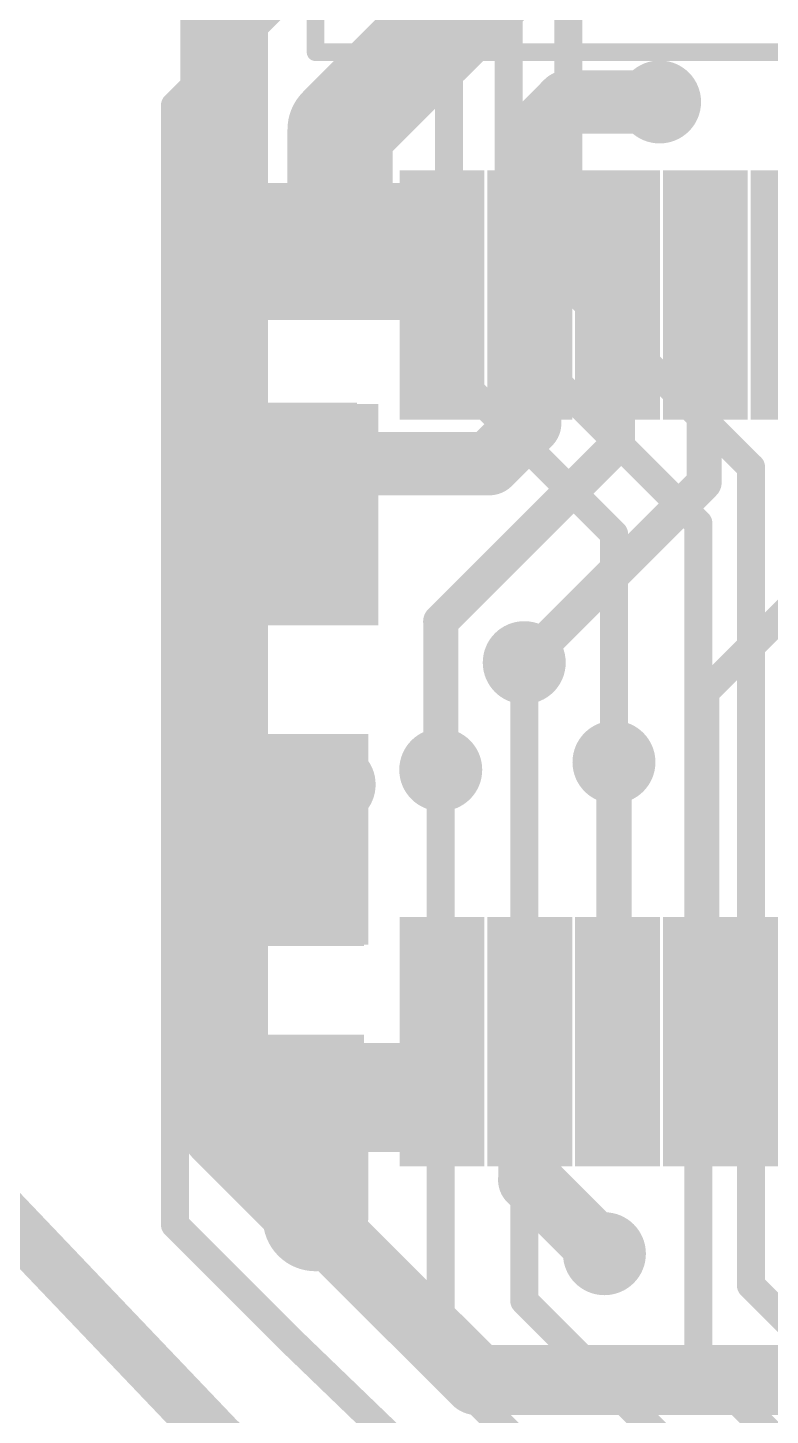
# Model space of a CAD drawing. Header units: millimetres. Extents: x -35.7 to 35.7, y -3.2 to 68.2.
# Drawn here: x -25.88 to -20.51, y 6.98 to 17.02 of the extents above; entities that cross this region are included whole.
import ezdxf

# ---------------------------------------------------------------- set-up
doc = ezdxf.new("R2010")
doc.units = ezdxf.units.MM
for name, color, linetype in [('BottomLayer', 5, 'Continuous'), ('BottomPaste', 16, 'Continuous'), ('BottomSolder', 6, 'Continuous'), ('Mechanical2', 216, 'Continuous'), ('TopLayer', 1, 'Continuous'), ('TopOverlay', 2, 'Continuous'), ('TopSolder', 216, 'Continuous'), ('ViaHoleLayer', 16, 'Continuous')]:
    doc.layers.add(name, color=color, linetype=linetype)

# ---------------------------------------------------------------- blocks, each defined once
blk = doc.blocks.new('CAP_0603_B_10')
at = {"layer": 'BottomLayer'}
for points in [[(-1.143, -0.445), (-1.143, 0.445), (-0.381, 0.445), (-0.381, -0.445)], [(0.381, -0.445), (0.381, 0.445), (1.143, 0.445), (1.143, -0.445)]]:
    blk.add_hatch(color=5, dxfattribs=at).paths.add_polyline_path(points)
at = {"layer": 'BottomPaste'}
for points in [[(-1.143, -0.445), (-1.143, 0.445), (-0.381, 0.445), (-0.381, -0.445)], [(0.381, -0.445), (0.381, 0.445), (1.143, 0.445), (1.143, -0.445)]]:
    blk.add_hatch(color=16, dxfattribs=at).paths.add_polyline_path(points)
at = {"layer": 'BottomSolder'}
for points in [[(-1.203, -0.504), (-1.203, 0.504), (-0.321, 0.504), (-0.321, -0.504)], [(0.321, -0.504), (0.321, 0.504), (1.203, 0.504), (1.203, -0.504)]]:
    blk.add_hatch(color=6, dxfattribs=at).paths.add_polyline_path(points)
blk = doc.blocks.new('16_SSOP_B_40')
at = {"layer": 'BottomLayer'}
for points in [[(-0.8, 4.65), (0.8, 4.65), (0.8, 4.24), (-0.8, 4.24)], [(4.6, 4.65), (6.2, 4.65), (6.2, 4.24), (4.6, 4.24)], [(-0.8, 4.015), (0.8, 4.015), (0.8, 3.605), (-0.8, 3.605)], [(4.6, 4.015), (6.2, 4.015), (6.2, 3.605), (4.6, 3.605)], [(-0.8, 3.38), (0.8, 3.38), (0.8, 2.97), (-0.8, 2.97)], [(4.6, 3.38), (6.2, 3.38), (6.2, 2.97), (4.6, 2.97)], [(-0.8, 2.745), (0.8, 2.745), (0.8, 2.335), (-0.8, 2.335)], [(4.6, 2.745), (6.2, 2.745), (6.2, 2.335), (4.6, 2.335)], [(-0.8, 2.11), (0.8, 2.11), (0.8, 1.7), (-0.8, 1.7)], [(4.6, 2.11), (6.2, 2.11), (6.2, 1.7), (4.6, 1.7)], [(-0.8, 1.475), (0.8, 1.475), (0.8, 1.065), (-0.8, 1.065)], [(4.6, 1.475), (6.2, 1.475), (6.2, 1.065), (4.6, 1.065)], [(-0.8, 0.84), (0.8, 0.84), (0.8, 0.43), (-0.8, 0.43)], [(4.6, 0.84), (6.2, 0.84), (6.2, 0.43), (4.6, 0.43)], [(-0.8, 0.205), (0.8, 0.205), (0.8, -0.205), (-0.8, -0.205)], [(4.6, 0.205), (6.2, 0.205), (6.2, -0.205), (4.6, -0.205)]]:
    blk.add_hatch(color=5, dxfattribs=at).paths.add_polyline_path(points)
at = {"layer": 'BottomPaste'}
for points in [[(-0.8, 4.65), (0.8, 4.65), (0.8, 4.24), (-0.8, 4.24)], [(4.6, 4.65), (6.2, 4.65), (6.2, 4.24), (4.6, 4.24)], [(-0.8, 4.015), (0.8, 4.015), (0.8, 3.605), (-0.8, 3.605)], [(4.6, 4.015), (6.2, 4.015), (6.2, 3.605), (4.6, 3.605)], [(-0.8, 3.38), (0.8, 3.38), (0.8, 2.97), (-0.8, 2.97)], [(4.6, 3.38), (6.2, 3.38), (6.2, 2.97), (4.6, 2.97)], [(-0.8, 2.745), (0.8, 2.745), (0.8, 2.335), (-0.8, 2.335)], [(4.6, 2.745), (6.2, 2.745), (6.2, 2.335), (4.6, 2.335)], [(-0.8, 2.11), (0.8, 2.11), (0.8, 1.7), (-0.8, 1.7)], [(4.6, 2.11), (6.2, 2.11), (6.2, 1.7), (4.6, 1.7)], [(-0.8, 1.475), (0.8, 1.475), (0.8, 1.065), (-0.8, 1.065)], [(4.6, 1.475), (6.2, 1.475), (6.2, 1.065), (4.6, 1.065)], [(-0.8, 0.84), (0.8, 0.84), (0.8, 0.43), (-0.8, 0.43)], [(4.6, 0.84), (6.2, 0.84), (6.2, 0.43), (4.6, 0.43)], [(-0.8, 0.205), (0.8, 0.205), (0.8, -0.205), (-0.8, -0.205)], [(4.6, 0.205), (6.2, 0.205), (6.2, -0.205), (4.6, -0.205)]]:
    blk.add_hatch(color=16, dxfattribs=at).paths.add_polyline_path(points)
at = {"layer": 'BottomSolder'}
for points in [[(-0.902, 4.752), (0.902, 4.752), (0.902, 4.138), (-0.902, 4.138)], [(4.498, 4.752), (6.302, 4.752), (6.302, 4.138), (4.498, 4.138)], [(-0.902, 4.117), (0.902, 4.117), (0.902, 3.503), (-0.902, 3.503)], [(4.498, 4.117), (6.302, 4.117), (6.302, 3.503), (4.498, 3.503)], [(-0.902, 3.482), (0.902, 3.482), (0.902, 2.868), (-0.902, 2.868)], [(4.498, 3.482), (6.302, 3.482), (6.302, 2.868), (4.498, 2.868)], [(-0.902, 2.847), (0.902, 2.847), (0.902, 2.233), (-0.902, 2.233)], [(4.498, 2.847), (6.302, 2.847), (6.302, 2.233), (4.498, 2.233)], [(-0.902, 2.212), (0.902, 2.212), (0.902, 1.598), (-0.902, 1.598)], [(4.498, 2.212), (6.302, 2.212), (6.302, 1.598), (4.498, 1.598)], [(-0.902, 1.577), (0.902, 1.577), (0.902, 0.963), (-0.902, 0.963)], [(4.498, 1.577), (6.302, 1.577), (6.302, 0.963), (4.498, 0.963)], [(-0.902, 0.942), (0.902, 0.942), (0.902, 0.328), (-0.902, 0.328)], [(4.498, 0.942), (6.302, 0.942), (6.302, 0.328), (4.498, 0.328)], [(-0.902, 0.307), (0.902, 0.307), (0.902, -0.307), (-0.902, -0.307)], [(4.498, 0.307), (6.302, 0.307), (6.302, -0.307), (4.498, -0.307)]]:
    blk.add_hatch(color=6, dxfattribs=at).paths.add_polyline_path(points)
blk = doc.blocks.new('0855115001_60')
at = {"layer": 'TopOverlay', "const_width": 0.127}
for points in [[(7.6454, -9.4488), (7.6454, 5.715)], [(7.6454, -9.4488), (-7.6708, -9.4488)]]:
    blk.add_lwpolyline(points, dxfattribs=at)
at = {"layer": 'TopOverlay', "const_width": 0.0635}
blk.add_lwpolyline([(7.61365, -9.4488, 1), (7.67715, -9.4488, 1)], format="xyb", close=True, dxfattribs=at)
blk.add_lwpolyline([(7.61365, -9.4488, 1), (7.67715, -9.4488, 1)], format="xyb", close=True, dxfattribs=at)
blk = doc.blocks.new('CAP_0603_B_91')
at = {"layer": 'BottomLayer'}
for points in [[(-1.143, -0.445), (-1.143, 0.445), (-0.381, 0.445), (-0.381, -0.445)], [(0.381, -0.445), (0.381, 0.445), (1.143, 0.445), (1.143, -0.445)]]:
    blk.add_hatch(color=5, dxfattribs=at).paths.add_polyline_path(points)
at = {"layer": 'BottomPaste'}
for points in [[(-1.143, -0.445), (-1.143, 0.445), (-0.381, 0.445), (-0.381, -0.445)], [(0.381, -0.445), (0.381, 0.445), (1.143, 0.445), (1.143, -0.445)]]:
    blk.add_hatch(color=16, dxfattribs=at).paths.add_polyline_path(points)
at = {"layer": 'BottomSolder'}
for points in [[(-1.203, -0.504), (-1.203, 0.504), (-0.321, 0.504), (-0.321, -0.504)], [(0.321, -0.504), (0.321, 0.504), (1.203, 0.504), (1.203, -0.504)]]:
    blk.add_hatch(color=6, dxfattribs=at).paths.add_polyline_path(points)

msp = doc.modelspace()

# ---------------------------------------------------------------- hatches: boundary and pattern name
at = {"layer": 'BottomLayer'}
h = msp.add_hatch(color=5, dxfattribs=at)
edge = h.paths.add_edge_path()
edge.add_arc((-21.311, 16.485), 0.3, 0, 360)
for points in [[(-24.46, 14.907), (-22.68, 14.907), (-22.68, 15.9), (-24.46, 15.9)], [(-23.346, 12.7), (-23.346, 14.3), (-24.46, 14.3), (-24.46, 12.7)], [(-24.397, 11.913), (-24.397, 10.389), (-23.419, 10.389), (-23.419, 11.913)], [(-24.422, 8.888), (-22.706, 8.888), (-22.706, 9.677), (-24.422, 9.677)]]:
    msp.add_hatch(color=5, dxfattribs=at).paths.add_polyline_path(points)
h = msp.add_hatch(color=5, dxfattribs=at)
edge = h.paths.add_edge_path()
edge.add_arc((-23.665, 13.081), 0.3, 0, 360)
h = msp.add_hatch(color=5, dxfattribs=at)
edge = h.paths.add_edge_path()
edge.add_arc((-22.29, 12.429), 0.3, 0, 360)
h = msp.add_hatch(color=5, dxfattribs=at)
edge = h.paths.add_edge_path()
edge.add_arc((-22.894, 11.654), 0.3, 0, 360)
h = msp.add_hatch(color=5, dxfattribs=at)
edge = h.paths.add_edge_path()
edge.add_arc((-21.641, 11.709), 0.3, 0, 360)
h = msp.add_hatch(color=5, dxfattribs=at)
edge = h.paths.add_edge_path()
edge.add_arc((-23.665, 11.547), 0.3, 0, 360)
h = msp.add_hatch(color=5, dxfattribs=at)
edge = h.paths.add_edge_path()
edge.add_arc((-23.8, 8.407), 0.3, 0, 360)
h = msp.add_hatch(color=5, dxfattribs=at)
edge = h.paths.add_edge_path()
edge.add_arc((-21.71, 8.153), 0.3, 0, 360)
at = {"layer": 'BottomSolder'}
h = msp.add_hatch(color=6, dxfattribs=at)
edge = h.paths.add_edge_path()
edge.add_arc((-21.311, 16.485), 0.15, 0, 360)
h = msp.add_hatch(color=6, dxfattribs=at)
edge = h.paths.add_edge_path()
edge.add_arc((-23.665, 13.081), 0.15, 0, 360)
h = msp.add_hatch(color=6, dxfattribs=at)
edge = h.paths.add_edge_path()
edge.add_arc((-22.29, 12.429), 0.15, 0, 360)
h = msp.add_hatch(color=6, dxfattribs=at)
edge = h.paths.add_edge_path()
edge.add_arc((-21.641, 11.709), 0.15, 0, 360)
h = msp.add_hatch(color=6, dxfattribs=at)
edge = h.paths.add_edge_path()
edge.add_arc((-22.894, 11.654), 0.15, 0, 360)
h = msp.add_hatch(color=6, dxfattribs=at)
edge = h.paths.add_edge_path()
edge.add_arc((-23.665, 11.547), 0.15, 0, 360)
h = msp.add_hatch(color=6, dxfattribs=at)
edge = h.paths.add_edge_path()
edge.add_arc((-23.8, 8.407), 0.15, 0, 360)
h = msp.add_hatch(color=6, dxfattribs=at)
edge = h.paths.add_edge_path()
edge.add_arc((-21.71, 8.153), 0.15, 0, 360)
at = {"layer": 'TopLayer'}
h = msp.add_hatch(color=1, dxfattribs=at)
edge = h.paths.add_edge_path()
edge.add_arc((-21.311, 16.485), 0.3, 0, 360)
h = msp.add_hatch(color=1, dxfattribs=at)
edge = h.paths.add_edge_path()
edge.add_arc((-23.665, 13.081), 0.3, 0, 360)
h = msp.add_hatch(color=1, dxfattribs=at)
edge = h.paths.add_edge_path()
edge.add_arc((-22.29, 12.429), 0.3, 0, 360)
h = msp.add_hatch(color=1, dxfattribs=at)
edge = h.paths.add_edge_path()
edge.add_arc((-22.894, 11.654), 0.3, 0, 360)
h = msp.add_hatch(color=1, dxfattribs=at)
edge = h.paths.add_edge_path()
edge.add_arc((-21.641, 11.709), 0.3, 0, 360)
h = msp.add_hatch(color=1, dxfattribs=at)
edge = h.paths.add_edge_path()
edge.add_arc((-23.665, 11.547), 0.3, 0, 360)
h = msp.add_hatch(color=1, dxfattribs=at)
edge = h.paths.add_edge_path()
edge.add_arc((-23.8, 8.407), 0.3, 0, 360)
h = msp.add_hatch(color=1, dxfattribs=at)
edge = h.paths.add_edge_path()
edge.add_arc((-21.71, 8.153), 0.3, 0, 360)
at = {"layer": 'TopSolder'}
h = msp.add_hatch(color=216, dxfattribs=at)
edge = h.paths.add_edge_path()
edge.add_arc((-21.311, 16.485), 0.15, 0, 360)
h = msp.add_hatch(color=216, dxfattribs=at)
edge = h.paths.add_edge_path()
edge.add_arc((-23.665, 13.081), 0.15, 0, 360)
h = msp.add_hatch(color=216, dxfattribs=at)
edge = h.paths.add_edge_path()
edge.add_arc((-22.29, 12.429), 0.15, 0, 360)
h = msp.add_hatch(color=216, dxfattribs=at)
edge = h.paths.add_edge_path()
edge.add_arc((-21.641, 11.709), 0.15, 0, 360)
h = msp.add_hatch(color=216, dxfattribs=at)
edge = h.paths.add_edge_path()
edge.add_arc((-22.894, 11.654), 0.15, 0, 360)
h = msp.add_hatch(color=216, dxfattribs=at)
edge = h.paths.add_edge_path()
edge.add_arc((-23.665, 11.547), 0.15, 0, 360)
h = msp.add_hatch(color=216, dxfattribs=at)
edge = h.paths.add_edge_path()
edge.add_arc((-23.8, 8.407), 0.15, 0, 360)
h = msp.add_hatch(color=216, dxfattribs=at)
edge = h.paths.add_edge_path()
edge.add_arc((-21.71, 8.153), 0.15, 0, 360)
at = {"layer": 'ViaHoleLayer'}
h = msp.add_hatch(color=16, dxfattribs=at)
edge = h.paths.add_edge_path()
edge.add_arc((-21.311, 16.485), 0.15, 0, 360)
h = msp.add_hatch(color=16, dxfattribs=at)
edge = h.paths.add_edge_path()
edge.add_arc((-23.665, 13.081), 0.15, 0, 360)
h = msp.add_hatch(color=16, dxfattribs=at)
edge = h.paths.add_edge_path()
edge.add_arc((-22.29, 12.429), 0.15, 0, 360)
h = msp.add_hatch(color=16, dxfattribs=at)
edge = h.paths.add_edge_path()
edge.add_arc((-21.641, 11.709), 0.15, 0, 360)
h = msp.add_hatch(color=16, dxfattribs=at)
edge = h.paths.add_edge_path()
edge.add_arc((-22.894, 11.654), 0.15, 0, 360)
h = msp.add_hatch(color=16, dxfattribs=at)
edge = h.paths.add_edge_path()
edge.add_arc((-23.665, 11.547), 0.15, 0, 360)
h = msp.add_hatch(color=16, dxfattribs=at)
edge = h.paths.add_edge_path()
edge.add_arc((-23.8, 8.407), 0.15, 0, 360)
h = msp.add_hatch(color=16, dxfattribs=at)
edge = h.paths.add_edge_path()
edge.add_arc((-21.71, 8.153), 0.15, 0, 360)

# ---------------------------------------------------------------- linework, layer by layer
at = {"layer": 'BottomLayer'}
for points, const_width in [([(-24.816, 16.459), (-22.377, 18.898)], 0.203), ([(-23.622, 16.287), (-22.23, 17.678)], 0.762), ([(-23.622, 15.71), (-23.622, 16.287)], 0.762), ([(-22.25, 16.217), (-21.983, 16.485)], 0.457), ([(-21.983, 16.485), (-21.311, 16.485)], 0.457), ([(-24.816, 8.363), (-24.816, 16.459)], 0.203), ([(-22.25, 14.16), (-22.25, 16.217)], 0.457), ([(-23.939, 15.392), (-23.622, 15.71)], 0.762), ([(-24.003, 15.392), (-23.939, 15.392)], 0.762), ([(-23.939, 15.392), (-23.901, 15.392)], 0.762), ([(-21.615, 14.005), (-21.615, 15.088)], 0.254), ([(-20.989, 15.079), (-20.98, 15.088)], 0.254), ([(-20.989, 13.73), (-20.989, 15.079)], 0.254), ([(-22.542, 13.868), (-22.25, 14.16)], 0.457), ([(-24.003, 13.868), (-23.939, 13.868)], 0.762), ([(-24.003, 13.868), (-22.542, 13.868)], 0.457), ([(-22.894, 12.726), (-21.615, 14.005)], 0.254), ([(-22.29, 12.429), (-20.989, 13.73)], 0.254), ([(-20.98, 12.217), (-20.066, 13.132)], 0.203), ([(-22.894, 11.654), (-22.894, 12.726)], 0.254), ([(-20.98, 9.688), (-20.98, 12.217)], 0.203), ([(-21.641, 9.713), (-21.641, 11.709)], 0.254), ([(-23.952, 10.82), (-23.916, 10.82)], 0.762), ([(-22.25, 8.687), (-22.25, 9.688)], 0.457), ([(-21.641, 9.713), (-21.615, 9.688)], 0.203), ([(-23.952, 9.296), (-23.889, 9.296)], 0.762), ([(-23.8, 8.407), (-23.8, 9.144)], 0.762), ([(-22.25, 8.687), (-21.717, 8.153)], 0.457), ([(-23.8, 8.407), (-22.631, 7.239)], 0.508), ([(-24.816, 8.363), (-23.966, 7.513)], 0.203), ([(-21.717, 8.153), (-21.71, 8.153)], 0.508), ([(-23.966, 7.513), (-22.807, 6.395)], 0.203), ([(-22.631, 7.239), (-18.72, 7.239)], 0.508)]:
    msp.add_lwpolyline(points, dxfattribs=dict(at, const_width=const_width))
for points, const_width in [([(-23.812, 16.287, 1), (-23.431, 16.287, 1)], 0.381), ([(-23.812, 16.287, 1), (-23.431, 16.287, 1)], 0.381), ([(-22.097, 16.485, 1), (-21.868, 16.485, 1)], 0.229), ([(-22.097, 16.485, 1), (-21.868, 16.485, 1)], 0.229), ([(-21.425, 16.485, 1), (-21.196, 16.485, 1)], 0.229), ([(-24.867, 16.459, 1), (-24.765, 16.459, 1)], 0.102), ([(-24.867, 16.459, 1), (-24.765, 16.459, 1)], 0.102), ([(-22.365, 16.217, 1), (-22.136, 16.217, 1)], 0.229), ([(-22.365, 16.217, 1), (-22.136, 16.217, 1)], 0.229), ([(-23.812, 15.71, 1), (-23.431, 15.71, 1)], 0.381), ([(-23.812, 15.71, 1), (-23.431, 15.71, 1)], 0.381), ([(-24.194, 15.392, 1), (-23.812, 15.392, 1)], 0.381), ([(-24.13, 15.392, 1), (-23.749, 15.392, 1)], 0.381), ([(-24.13, 15.392, 1), (-23.749, 15.392, 1)], 0.381), ([(-24.13, 15.392, 1), (-23.749, 15.392, 1)], 0.381), ([(-24.092, 15.392, 1), (-23.711, 15.392, 1)], 0.381), ([(-21.679, 15.088, 1), (-21.552, 15.088, 1)], 0.127), ([(-21.053, 15.079, 1), (-20.926, 15.079, 1)], 0.127), ([(-21.053, 15.079, 1), (-20.926, 15.079, 1)], 0.127), ([(-21.044, 15.088, 1), (-20.917, 15.088, 1)], 0.127), ([(-22.365, 14.16, 1), (-22.136, 14.16, 1)], 0.229), ([(-22.365, 14.16, 1), (-22.136, 14.16, 1)], 0.229), ([(-24.194, 13.868, 1), (-23.812, 13.868, 1)], 0.381), ([(-24.13, 13.868, 1), (-23.749, 13.868, 1)], 0.381), ([(-24.117, 13.868, 1), (-23.889, 13.868, 1)], 0.229), ([(-22.656, 13.868, 1), (-22.428, 13.868, 1)], 0.229), ([(-22.656, 13.868, 1), (-22.428, 13.868, 1)], 0.229), ([(-21.679, 14.005, 1), (-21.552, 14.005, 1)], 0.127), ([(-21.679, 14.005, 1), (-21.552, 14.005, 1)], 0.127), ([(-21.053, 13.73, 1), (-20.926, 13.73, 1)], 0.127), ([(-21.053, 13.73, 1), (-20.926, 13.73, 1)], 0.127), ([(-22.958, 12.726, 1), (-22.831, 12.726, 1)], 0.127), ([(-22.958, 12.726, 1), (-22.831, 12.726, 1)], 0.127), ([(-22.353, 12.429, 1), (-22.226, 12.429, 1)], 0.127), ([(-21.031, 12.217, 1), (-20.93, 12.217, 1)], 0.102), ([(-21.031, 12.217, 1), (-20.93, 12.217, 1)], 0.102), ([(-22.958, 11.654, 1), (-22.831, 11.654, 1)], 0.127), ([(-21.704, 11.709, 1), (-21.577, 11.709, 1)], 0.127), ([(-24.143, 10.82, 1), (-23.762, 10.82, 1)], 0.381), ([(-24.107, 10.82, 1), (-23.726, 10.82, 1)], 0.381), ([(-22.365, 9.688, 1), (-22.136, 9.688, 1)], 0.229), ([(-21.704, 9.713, 1), (-21.577, 9.713, 1)], 0.127), ([(-21.692, 9.713, 1), (-21.59, 9.713, 1)], 0.102), ([(-21.666, 9.688, 1), (-21.565, 9.688, 1)], 0.102), ([(-21.031, 9.688, 1), (-20.93, 9.688, 1)], 0.102), ([(-24.143, 9.296, 1), (-23.762, 9.296, 1)], 0.381), ([(-24.079, 9.296, 1), (-23.698, 9.296, 1)], 0.381), ([(-23.99, 9.144, 1), (-23.609, 9.144, 1)], 0.381), ([(-22.365, 8.687, 1), (-22.136, 8.687, 1)], 0.229), ([(-22.365, 8.687, 1), (-22.136, 8.687, 1)], 0.229), ([(-23.99, 8.407, 1), (-23.609, 8.407, 1)], 0.381), ([(-23.927, 8.407, 1), (-23.673, 8.407, 1)], 0.254), ([(-24.867, 8.363, 1), (-24.765, 8.363, 1)], 0.102), ([(-24.867, 8.363, 1), (-24.765, 8.363, 1)], 0.102), ([(-21.844, 8.153, 1), (-21.59, 8.153, 1)], 0.254), ([(-21.837, 8.153, 1), (-21.583, 8.153, 1)], 0.254), ([(-21.831, 8.153, 1), (-21.603, 8.153, 1)], 0.229), ([(-24.017, 7.513, 1), (-23.915, 7.513, 1)], 0.102), ([(-24.017, 7.513, 1), (-23.915, 7.513, 1)], 0.102), ([(-22.758, 7.239, 1), (-22.504, 7.239, 1)], 0.254), ([(-22.758, 7.239, 1), (-22.504, 7.239, 1)], 0.254)]:
    msp.add_lwpolyline(points, format="xyb", close=True, dxfattribs=dict(at, const_width=const_width))
at = {"layer": 'Mechanical2', "const_width": 0.381}
msp.add_lwpolyline([(0, -3, -0.267949), (-30.744, 14.75)], format="xyb", dxfattribs=at)
at = {"layer": 'TopLayer'}
for points, const_width in [([(-24.46, 9.068), (-24.46, 21.92)], 0.635), ([(-22.835, 14.554), (-22.835, 19.837)], 0.203), ([(-22.403, 14.808), (-22.403, 19.533)], 0.203), ([(-21.971, 15.164), (-21.971, 19.242)], 0.203), ([(-21.971, 15.164), (-20.65, 13.843)], 0.203), ([(-22.403, 14.808), (-21.031, 13.437)], 0.203), ([(-22.835, 14.554), (-21.641, 13.36)], 0.203), ([(-20.65, 7.925), (-20.65, 13.843)], 0.203), ([(-21.641, 11.709), (-21.641, 13.36)], 0.203), ([(-21.031, 7.373), (-21.031, 13.437)], 0.203), ([(-22.29, 7.812), (-22.29, 12.429)], 0.203), ([(-22.894, 7.35), (-22.894, 11.654)], 0.203), ([(-24.46, 9.068), (-23.8, 8.407)], 0.635), ([(-20.65, 7.925), (-18.542, 5.817)], 0.203), ([(-22.29, 7.812), (-20.65, 6.172)], 0.203), ([(-22.894, 7.35), (-19.228, 3.683)], 0.203), ([(-21.031, 7.373), (-19.593, 5.934)], 0.203)]:
    msp.add_lwpolyline(points, dxfattribs=dict(at, const_width=const_width))
for points, const_width in [([(-22.022, 15.164, 1), (-21.92, 15.164, 1)], 0.102), ([(-22.022, 15.164, 1), (-21.92, 15.164, 1)], 0.102), ([(-22.454, 14.808, 1), (-22.352, 14.808, 1)], 0.102), ([(-22.454, 14.808, 1), (-22.352, 14.808, 1)], 0.102), ([(-22.885, 14.554, 1), (-22.784, 14.554, 1)], 0.102), ([(-22.885, 14.554, 1), (-22.784, 14.554, 1)], 0.102), ([(-20.701, 13.843, 1), (-20.599, 13.843, 1)], 0.102), ([(-20.701, 13.843, 1), (-20.599, 13.843, 1)], 0.102), ([(-21.692, 13.36, 1), (-21.59, 13.36, 1)], 0.102), ([(-21.692, 13.36, 1), (-21.59, 13.36, 1)], 0.102), ([(-21.082, 13.437, 1), (-20.98, 13.437, 1)], 0.102), ([(-21.082, 13.437, 1), (-20.98, 13.437, 1)], 0.102), ([(-22.34, 12.429, 1), (-22.239, 12.429, 1)], 0.102), ([(-22.945, 11.654, 1), (-22.844, 11.654, 1)], 0.102), ([(-21.692, 11.709, 1), (-21.59, 11.709, 1)], 0.102), ([(-24.619, 9.068, 1), (-24.301, 9.068, 1)], 0.318), ([(-24.619, 9.068, 1), (-24.301, 9.068, 1)], 0.318), ([(-23.959, 8.407, 1), (-23.641, 8.407, 1)], 0.318), ([(-20.701, 7.925, 1), (-20.599, 7.925, 1)], 0.102), ([(-20.701, 7.925, 1), (-20.599, 7.925, 1)], 0.102), ([(-22.34, 7.812, 1), (-22.239, 7.812, 1)], 0.102), ([(-22.34, 7.812, 1), (-22.239, 7.812, 1)], 0.102), ([(-22.945, 7.35, 1), (-22.844, 7.35, 1)], 0.102), ([(-22.945, 7.35, 1), (-22.844, 7.35, 1)], 0.102), ([(-21.082, 7.373, 1), (-20.98, 7.373, 1)], 0.102), ([(-21.082, 7.373, 1), (-20.98, 7.373, 1)], 0.102)]:
    msp.add_lwpolyline(points, format="xyb", close=True, dxfattribs=dict(at, const_width=const_width))

# ---------------------------------------------------------------- block references
for name, p, rotation in [('0855115001_60', (-14.351, 24.49), 270), ('16_SSOP_B_40', (-22.885, 15.088), 270), ('CAP_0603_B_91', (-24.003, 14.63), 270), ('CAP_0603_B_10', (-23.952, 10.058), 90)]:
    msp.add_blockref(name, p, dxfattribs=dict(rotation=rotation))

doc.saveas('drawing.dxf')
